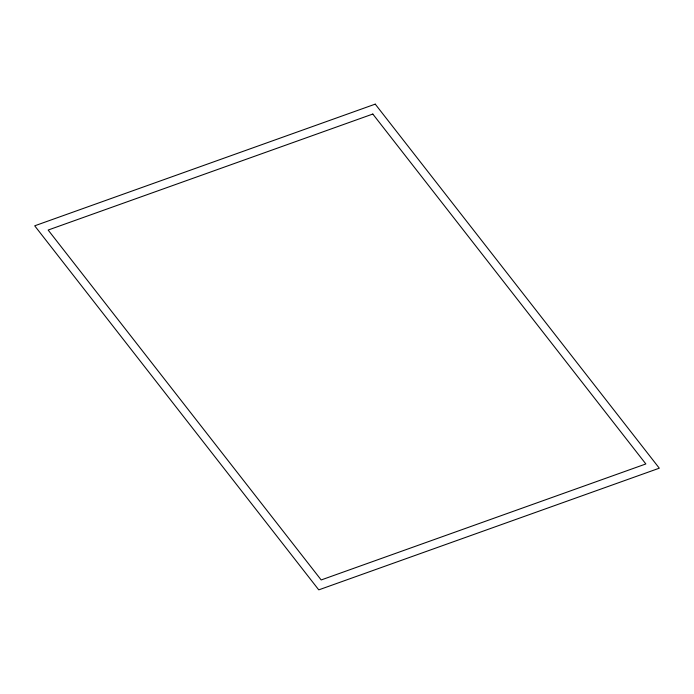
<?xml version="1.0" encoding="UTF-8"?>
<svg xmlns="http://www.w3.org/2000/svg" width="694" height="694" viewBox="0 0 694 694"><rect width="100%" height="100%" fill="white"/><g stroke="black" fill="none" stroke-linecap="round" stroke-linejoin="round"><path stroke-width="1.04" d="M375.237 104.135L34.7 225.81L318.763 589.865L659.3 468.19L375.237 104.135M372.817 114.042L48.146 230.044L321.183 579.958L645.854 463.956L372.817 114.042"/></g></svg>
